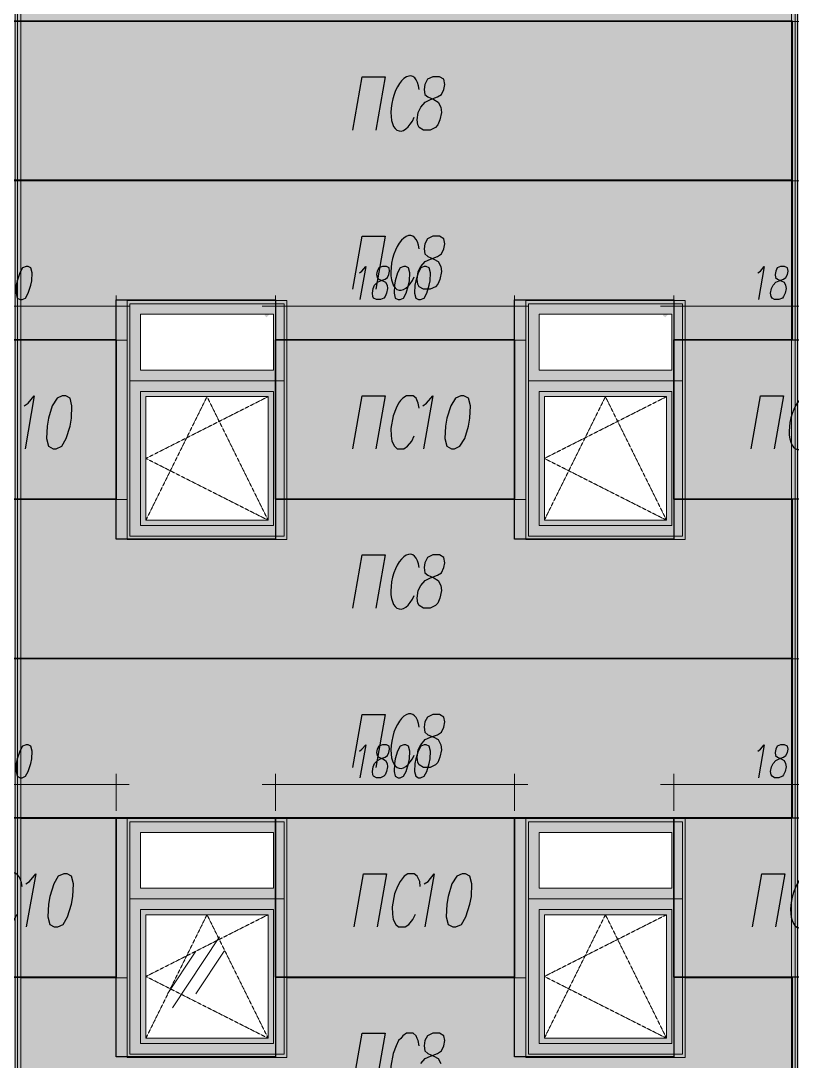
# Model space of a CAD drawing. Header units: millimetres. Extents: x 148937 to 2048786, y 870 to 351006.
# Drawn here: x 543569 to 549377, y 300795 to 308627 of the extents above; entities that cross this region are included whole.
import ezdxf

# ---------------------------------------------------------------- set-up
doc = ezdxf.new("R2010")
doc.units = ezdxf.units.MM
doc.linetypes.add('_ШТР__2__1_', pattern=[3, 2, -1])
doc.layers.add('PDF _Геометрия', color=7, linetype='Continuous')
doc.layers.add('PDF _Сплошная заливка', color=7, linetype='Continuous', true_color=0x007eff)
for name, color, linetype, lineweight, true_color in [('Каркас_Импост', 7, 'Continuous', 9, 0x0080c0), ('Линии', 7, 'Continuous', 9, 0x00a600), ('Монтажный зазор', 7, 'Continuous', 9, 0x808040), ('Окна', 7, 'Continuous', 9, 0x0080c0), ('Открывание', 7, '_ШТР__2__1_', 9, 0x373737)]:
    doc.layers.add(name, color=color, linetype=linetype, lineweight=lineweight, true_color=true_color)
doc.layers.add('Обобщенные модели', color=7, linetype='Continuous', lineweight=18)
doc.layers.add('Стены', color=7, linetype='Continuous', lineweight=18)
pattern_1 = [(236.31, (995.8, 1244.6), (-1777.996, -3556.002), [641.07, -5769.6]), (236.31, (1031.34, 1137.9), (-1777.996, -3556.002), [384.64, -6026.03]), (236.31, (818, 1137.9), (-1777.996, -3556.002), [384.64, -6026.03])]

# ---------------------------------------------------------------- blocks, each defined once
blk = doc.blocks.new('102_Окно_1Створка_Ф_ГОСТ23166-99 - 1160х1750_1170_h-V5-_О__Ф__1-10__Южный')
at = {"layer": 'Каркас_Импост', "true_color": 0xf7fbf5}
h = blk.add_hatch(color=7, dxfattribs=at)
h.paths.add_polyline_path([(34960, 5995), (35080, 5995), (35080, 6575), (33920, 6575), (33920, 5995), (34157.8, 5995)], flags=0)
h.paths.add_polyline_path([(35000, 6075), (34000, 6075), (34000, 6495), (35000, 6495), (35000, 6300)], flags=0)
h = blk.add_hatch(color=7, dxfattribs=at)
h.paths.add_polyline_path([(34000, 4825), (35080, 4825), (35080, 5995), (33920, 5995), (33920, 4825), (33970, 4825)], flags=0)
h.paths.add_polyline_path([(34000, 4905), (34000, 5915), (35000, 5915), (35000, 4905), (34040, 4905)], flags=0)
h = blk.add_hatch(color=7, dxfattribs=at)
h.paths.add_polyline_path([(34000, 4905), (35000, 4905), (35000, 5915), (34000, 5915), (34000, 5100)], flags=0)
h.paths.add_polyline_path([(34040, 4945), (34040, 5875), (34960, 5875), (34960, 4945), (34157.8, 4945)], flags=0)
at = {"layer": 'Монтажный зазор', "true_color": 0x7f7f7f}
h = blk.add_hatch(color=8, dxfattribs=at)
h.paths.add_polyline_path([(33920, 4800), (35100, 4800), (35100, 6600), (33900, 6600), (33900, 4800)], flags=0)
h.paths.add_polyline_path([(34960, 4825), (33920, 4825), (33920, 6575), (35080, 6575), (35080, 4825), (35000, 4825)], flags=0)
at = {"layer": 'Монтажный зазор'}
h = blk.add_hatch(dxfattribs=at)
h.set_pattern_fill('FP_1', style=0, pattern_type=2)
h.set_pattern_definition(pattern_1)
h.paths.add_polyline_path([(34157.8, 6075), (35000, 6075), (35000, 6495), (34000, 6495), (34000, 6075), (34040, 6075)], flags=0)
at = {"layer": 'Каркас_Импост', "color": 7}
for p, q in [((33920, 6575), (33920, 5995)), ((35080, 6575), (33920, 6575)), ((35080, 5995), (35080, 6575)), ((34000, 6495), (35000, 6495)), ((34000, 6075), (34000, 6495)), ((35000, 6495), (35000, 6075)), ((35000, 6075), (34000, 6075)), ((33920, 5995), (35080, 5995)), ((33920, 5995), (33920, 4825)), ((35080, 5995), (33920, 5995)), ((35080, 4825), (35080, 5995)), ((34000, 5915), (35000, 5915)), ((34000, 4905), (34000, 5915)), ((34040, 5875), (34960, 5875)), ((34040, 4945), (34040, 5875)), ((34960, 5875), (34960, 4945)), ((35000, 5915), (35000, 4905)), ((34960, 4945), (34040, 4945)), ((35000, 4905), (34000, 4905)), ((33920, 4825), (35080, 4825))]:
    blk.add_line(p, q, dxfattribs=at)
at = {"layer": 'Открывание', "color": 7}
for p, q in [((34040, 4945), (34500, 5875)), ((34960, 5875), (34040, 5410)), ((34500, 5875), (34960, 4945)), ((34960, 4945), (34040, 5410))]:
    blk.add_line(p, q, dxfattribs=at)
blk = doc.blocks.new('102_Окно_1Створка_Ф_ГОСТ23166-99 - 1160х1750_1170_h-V6-_О__Ф__1-10__Южный')
at = {"layer": 'Каркас_Импост', "true_color": 0xf7fbf5}
h = blk.add_hatch(color=7, dxfattribs=at)
h.paths.add_polyline_path([(37040, 5995), (38080, 5995), (38080, 6575), (36920, 6575), (36920, 5995), (37000, 5995)], flags=0)
h.paths.add_polyline_path([(37000, 6075), (37000, 6495), (38000, 6495), (38000, 6075), (37040, 6075)], flags=0)
h = blk.add_hatch(color=7, dxfattribs=at)
h.paths.add_polyline_path([(38000, 4825), (38080, 4825), (38080, 5995), (36920, 5995), (36920, 4825), (37960, 4825)], flags=0)
h.paths.add_polyline_path([(37000, 4905), (37000, 5915), (38000, 5915), (38000, 4905), (37040, 4905)], flags=0)
h = blk.add_hatch(color=7, dxfattribs=at)
h.paths.add_polyline_path([(37000, 4905), (38000, 4905), (38000, 5915), (37000, 5915), (37000, 5137)], flags=0)
h.paths.add_polyline_path([(37960, 4945), (37040, 4945), (37040, 5875), (37960, 5875), (37960, 5528.4)], flags=0)
at = {"layer": 'Монтажный зазор', "true_color": 0x7f7f7f}
h = blk.add_hatch(color=8, dxfattribs=at)
h.paths.add_polyline_path([(36900, 4800), (38100, 4800), (38100, 6600), (36900, 6600), (36900, 4825)], flags=0)
h.paths.add_polyline_path([(38030, 4825), (36920, 4825), (36920, 6575), (38080, 6575), (38080, 4825), (38033.4, 4825)], flags=0)
at = {"layer": 'Монтажный зазор'}
h = blk.add_hatch(dxfattribs=at)
h.set_pattern_fill('FP_1', style=0, pattern_type=2)
h.set_pattern_definition(pattern_1)
h.paths.add_polyline_path([(37960, 6075), (38000, 6075), (38000, 6495), (37000, 6495), (37000, 6075), (37040, 6075)], flags=0)
at = {"layer": 'Каркас_Импост', "color": 7}
for p, q in [((36920, 6575), (36920, 5995)), ((38080, 6575), (36920, 6575)), ((38080, 5995), (38080, 6575)), ((37000, 6495), (38000, 6495)), ((37000, 6075), (37000, 6495)), ((38000, 6495), (38000, 6075)), ((38000, 6075), (37000, 6075)), ((36920, 5995), (38080, 5995)), ((36920, 5995), (36920, 4825)), ((38080, 5995), (36920, 5995)), ((38080, 4825), (38080, 5995)), ((37000, 5915), (38000, 5915)), ((37000, 4905), (37000, 5915)), ((37040, 5875), (37960, 5875)), ((37040, 4945), (37040, 5875)), ((37960, 5875), (37960, 4945)), ((38000, 5915), (38000, 4905)), ((37960, 4945), (37040, 4945)), ((38000, 4905), (37000, 4905)), ((36920, 4825), (38080, 4825))]:
    blk.add_line(p, q, dxfattribs=at)
at = {"layer": 'Открывание', "color": 7}
for p, q in [((37040, 4945), (37500, 5875)), ((37960, 5875), (37040, 5410)), ((37500, 5875), (37960, 4945)), ((37960, 4945), (37040, 5410))]:
    blk.add_line(p, q, dxfattribs=at)
blk = doc.blocks.new('102_Окно_1Створка_Ф_ГОСТ23166-99 - 1160х1750_1170_h-V11-_О__Ф__1-10__Южный')
at = {"layer": 'Каркас_Импост', "true_color": 0xf7fbf5}
h = blk.add_hatch(color=7, dxfattribs=at)
h.paths.add_polyline_path([(34040, 2095), (35080, 2095), (35080, 2675), (33920, 2675), (33920, 2095), (34000, 2095)], flags=0)
h.paths.add_polyline_path([(35000, 2175), (34000, 2175), (34000, 2595), (35000, 2595), (35000, 2396.7)], flags=0)
h = blk.add_hatch(color=7, dxfattribs=at)
h.paths.add_polyline_path([(34157.8, 925), (35080, 925), (35080, 2095), (33920, 2095), (33920, 925), (34040, 925)], flags=0)
h.paths.add_polyline_path([(34000, 1005), (34000, 2015), (35000, 2015), (35000, 1005), (34040, 1005)], flags=0)
h = blk.add_hatch(color=7, dxfattribs=at)
h.paths.add_polyline_path([(34157.8, 1005), (35000, 1005), (35000, 2015), (34000, 2015), (34000, 1005), (34043.2, 1005)], flags=0)
h.paths.add_polyline_path([(34040, 1045), (34040, 1975), (34960, 1975), (34960, 1045), (34157.8, 1045)], flags=0)
at = {"layer": 'Монтажный зазор', "true_color": 0x7f7f7f}
h = blk.add_hatch(color=8, dxfattribs=at)
h.paths.add_polyline_path([(35100, 900), (35100, 2700), (33900, 2700), (33900, 900), (35080, 900)], flags=0)
h.paths.add_polyline_path([(34157.8, 925), (33920, 925), (33920, 2675), (35080, 2675), (35080, 925), (34237.5, 925)], flags=0)
at = {"layer": 'Монтажный зазор'}
h = blk.add_hatch(dxfattribs=at)
h.set_pattern_fill('FP_1', style=0, pattern_type=2)
h.set_pattern_definition(pattern_1)
h.paths.add_polyline_path([(34040, 2175), (35000, 2175), (35000, 2595), (34000, 2595), (34000, 2175)], flags=0)
at = {"layer": 'Открывание', "linetype": 'Continuous'}
h = blk.add_hatch(dxfattribs=at)
h.set_pattern_fill('FP_1', style=0, pattern_type=2)
h.set_pattern_definition(pattern_1)
h.paths.add_polyline_path([(34202, 1045), (34960, 1045), (34960, 1975), (34040, 1975), (34040, 1045), (34157.8, 1045)], flags=0)
at = {"layer": 'Каркас_Импост', "color": 7}
for p, q in [((33920, 2675), (33920, 2095)), ((35080, 2675), (33920, 2675)), ((35080, 2095), (35080, 2675)), ((34000, 2595), (35000, 2595)), ((34000, 2175), (34000, 2595)), ((35000, 2595), (35000, 2175)), ((35000, 2175), (34000, 2175)), ((33920, 2095), (35080, 2095)), ((33920, 2095), (33920, 925)), ((35080, 2095), (33920, 2095)), ((35080, 925), (35080, 2095)), ((34000, 2015), (35000, 2015)), ((34000, 1005), (34000, 2015)), ((34040, 1975), (34960, 1975)), ((34040, 1045), (34040, 1975)), ((34960, 1975), (34960, 1045)), ((35000, 2015), (35000, 1005)), ((34960, 1045), (34040, 1045)), ((35000, 1005), (34000, 1005)), ((33920, 925), (35080, 925))]:
    blk.add_line(p, q, dxfattribs=at)
at = {"layer": 'Открывание', "color": 7}
for p, q in [((34040, 1045), (34500, 1975)), ((34960, 1975), (34040, 1510)), ((34500, 1975), (34960, 1045)), ((34960, 1045), (34040, 1510))]:
    blk.add_line(p, q, dxfattribs=at)
blk = doc.blocks.new('102_Окно_1Створка_Ф_ГОСТ23166-99 - 1160х1750_1170_h-V12-_О__Ф__1-10__Южный')
at = {"layer": 'Каркас_Импост', "true_color": 0xf7fbf5}
h = blk.add_hatch(color=7, dxfattribs=at)
h.paths.add_polyline_path([(38000, 2095), (38080, 2095), (38080, 2675), (36920, 2675), (36920, 2095), (37960, 2095)], flags=0)
h.paths.add_polyline_path([(37000, 2175), (37000, 2595), (38000, 2595), (38000, 2175), (37040, 2175)], flags=0)
h = blk.add_hatch(color=7, dxfattribs=at)
h.paths.add_polyline_path([(36920, 925), (38080, 925), (38080, 2095), (36920, 2095), (36920, 1222.3)], flags=0)
h.paths.add_polyline_path([(38000, 1005), (37000, 1005), (37000, 2015), (38000, 2015), (38000, 1613.8)], flags=0)
h = blk.add_hatch(color=7, dxfattribs=at)
h.paths.add_polyline_path([(37000, 1005), (38000, 1005), (38000, 2015), (37000, 2015), (37000, 1222.3)], flags=0)
h.paths.add_polyline_path([(37960, 1045), (37040, 1045), (37040, 1975), (37960, 1975), (37960, 1613.8)], flags=0)
at = {"layer": 'Монтажный зазор', "true_color": 0x7f7f7f}
h = blk.add_hatch(color=8, dxfattribs=at)
h.paths.add_polyline_path([(36900, 900), (38100, 900), (38100, 2700), (36900, 2700), (36900, 925)], flags=0)
h.paths.add_polyline_path([(37960, 925), (36920, 925), (36920, 2675), (38080, 2675), (38080, 925), (38000, 925)], flags=0)
at = {"layer": 'Монтажный зазор'}
h = blk.add_hatch(dxfattribs=at)
h.set_pattern_fill('FP_1', style=0, pattern_type=2)
h.set_pattern_definition(pattern_1)
h.paths.add_polyline_path([(38000, 2175), (38000, 2595), (37000, 2595), (37000, 2175), (37960, 2175)], flags=0)
at = {"layer": 'Каркас_Импост', "color": 7}
for p, q in [((36920, 2675), (36920, 2095)), ((38080, 2675), (36920, 2675)), ((38080, 2095), (38080, 2675)), ((37000, 2595), (38000, 2595)), ((37000, 2175), (37000, 2595)), ((38000, 2595), (38000, 2175)), ((38000, 2175), (37000, 2175)), ((36920, 2095), (38080, 2095)), ((36920, 2095), (36920, 925)), ((38080, 2095), (36920, 2095)), ((38080, 925), (38080, 2095)), ((37000, 2015), (38000, 2015)), ((37000, 1005), (37000, 2015)), ((37040, 1975), (37960, 1975)), ((37040, 1045), (37040, 1975)), ((37960, 1975), (37960, 1045)), ((38000, 2015), (38000, 1005)), ((37960, 1045), (37040, 1045)), ((38000, 1005), (37000, 1005)), ((36920, 925), (38080, 925))]:
    blk.add_line(p, q, dxfattribs=at)
at = {"layer": 'Открывание', "color": 7}
for p, q in [((37040, 1045), (37500, 1975)), ((37960, 1975), (37040, 1510)), ((37500, 1975), (37960, 1045)), ((37960, 1045), (37040, 1510))]:
    blk.add_line(p, q, dxfattribs=at)
blk = doc.blocks.new('190_ФЭ_Стена_Стык вертикальный - ФЭ-C1_110-1292203-_О__Ф__1-10__Южный')
at = {"layer": 'Обобщенные модели', "true_color": 0xcfd0cf}
for points in [[(20928, 492.1), (20928, 3900), (20902, 3900), (20902, 492.1)], [(20945, 435), (20945, 3900), (20928, 3900), (20928, 492.1), (20930.6, 491.4), (20928, 481.8), (20928.2, 451.8), (20940.6, 439.4)], [(20990, 435), (21055, 435), (21055, 3900), (20945, 3900), (20945, 435)], [(21055, 435), (21072, 452), (21072, 481.9), (21069.4, 491.4), (21072, 492.1), (21072, 3900), (21055, 3900), (21055, 439.4)], [(21098, 492.1), (21098, 3900), (21072, 3900), (21072, 492.1)]]:
    blk.add_hatch(color=254, dxfattribs=at).paths.add_polyline_path(points, flags=0)
at = {"layer": 'Линии', "color": 7, "lineweight": 18}
for p, q in [((20928, 3900), (20902, 3900)), ((20902, 3900), (20902, 491.4)), ((20945, 3900), (20928, 3900)), ((21055, 3900), (20945, 3900)), ((21072, 3900), (21055, 3900)), ((21098, 3900), (21072, 3900)), ((21098, 3900), (21098, 491.4)), ((20902, 481.9), (20902, 452)), ((21098, 481.9), (21098, 452)), ((20902, 452), (20928, 452)), ((20928, 452), (20945, 435)), ((20945, 435), (21055, 435)), ((21055, 435), (21072, 452)), ((21072, 452), (21098, 452))]:
    blk.add_line(p, q, dxfattribs=at)
at = {"layer": 'Обобщенные модели'}
for p, q in [((20928, 3900), (20928, 491.4)), ((20945, 3900), (20945, 435)), ((21055, 3900), (21055, 435)), ((21072, 3900), (21072, 491.4)), ((20928, 481.9), (20928, 452)), ((21072, 481.9), (21072, 452))]:
    blk.add_line(p, q, dxfattribs=at)
blk = doc.blocks.new('190_ФЭ_Стена_Стык вертикальный - ФЭ-C1_110-1291943-_О__Ф__1-10__Южный')
at = {"layer": 'Обобщенные модели', "true_color": 0xcfd0cf}
for points in [[(20928, 7500), (20928, 8700), (20902, 8700), (20903, 7500), (20912, 7500)], [(20945, 7500), (20945, 8700), (20928, 8700), (20928, 7500)], [(21055, 7500), (21055, 8700), (20945, 8700), (20945, 7500), (21010, 7500)], [(21055, 7500), (21072, 7500), (21072, 8700), (21055, 8700), (21055, 7877.2)], [(21098, 7500), (21098, 8700), (21072, 8700), (21072, 7500), (21097, 7500)]]:
    blk.add_hatch(color=254, dxfattribs=at).paths.add_polyline_path(points, flags=0)
at = {"layer": 'Линии', "color": 7, "lineweight": 18}
for p, q in [((20928, 8700), (20902, 8700)), ((20902, 8700), (20902, 7500)), ((20945, 8700), (20928, 8700)), ((21055, 8700), (20945, 8700)), ((21072, 8700), (21055, 8700)), ((21098, 8700), (21072, 8700)), ((21098, 8700), (21098, 7500)), ((20902, 7500), (20928, 7500)), ((20928, 7500), (20945, 7500)), ((20945, 7500), (21055, 7500)), ((21055, 7500), (21072, 7500)), ((21072, 7500), (21098, 7500))]:
    blk.add_line(p, q, dxfattribs=at)
at = {"layer": 'Обобщенные модели'}
for p, q in [((20928, 8700), (20928, 7500)), ((20945, 8700), (20945, 7500)), ((21055, 8700), (21055, 7500)), ((21072, 8700), (21072, 7500))]:
    blk.add_line(p, q, dxfattribs=at)
blk = doc.blocks.new('190_ФЭ_Стена_Стык вертикальный - ФЭ-C1_110-1292370-_О__Ф__1-10__Южный')
at = {"layer": 'Обобщенные модели', "true_color": 0xcfd0cf}
for points in [[(20915.9, 3900), (20928, 3900), (20928, 7500), (20902, 7500), (20902, 3900)], [(20928, 3900), (20945, 3900), (20945, 7500), (20928, 7500), (20928, 3925.7)], [(21055, 3900), (21055, 7500), (20945, 7500), (20945, 3900), (21010, 3900)], [(21055, 3900), (21072, 3900), (21072, 7500), (21055, 7500), (21055, 3919.4)], [(21077.4, 3900), (21098, 3900), (21098, 7500), (21072, 7500), (21072, 3900)]]:
    blk.add_hatch(color=254, dxfattribs=at).paths.add_polyline_path(points, flags=0)
at = {"layer": 'Линии', "color": 7, "lineweight": 18}
for p, q in [((20928, 7500), (20902, 7500)), ((20902, 7500), (20902, 3900)), ((20945, 7500), (20928, 7500)), ((21055, 7500), (20945, 7500)), ((21072, 7500), (21055, 7500)), ((21098, 7500), (21072, 7500)), ((21098, 7500), (21098, 3900)), ((20902, 3900), (20928, 3900)), ((20928, 3900), (20945, 3900)), ((20945, 3900), (21055, 3900)), ((21055, 3900), (21072, 3900)), ((21072, 3900), (21098, 3900))]:
    blk.add_line(p, q, dxfattribs=at)
at = {"layer": 'Обобщенные модели'}
for p, q in [((20928, 7500), (20928, 3900)), ((20945, 7500), (20945, 3900)), ((21055, 7500), (21055, 3900)), ((21072, 7500), (21072, 3900))]:
    blk.add_line(p, q, dxfattribs=at)
blk = doc.blocks.new('190_ФЭ_Стена_Стык вертикальный - ФЭ-C1_110-1306445-_О__Ф__1-10__Южный')
at = {"layer": 'Обобщенные модели', "true_color": 0xcfd0cf}
for points in [[(20945, 8700), (20945, 9340), (20928, 9340), (20928, 8700)], [(20990, 8700), (21055, 8700), (21055, 9340), (20945, 9340), (20945, 8700)], [(21055, 8700), (21072, 8700), (21072, 9340), (21055, 9340), (21055, 8759.9)], [(20928, 8700), (20928, 9307.1), (20902, 9307.1), (20902, 8700)], [(21098, 8700), (21098, 9307.1), (21072, 9307.1), (21072, 8700)]]:
    blk.add_hatch(color=254, dxfattribs=at).paths.add_polyline_path(points, flags=0)
at = {"layer": 'Линии', "color": 7, "lineweight": 18}
for p, q in [((20928, 9340), (20902, 9340)), ((20902, 9340), (20902, 8700)), ((20945, 9340), (20928, 9340)), ((21055, 9340), (20945, 9340)), ((21072, 9340), (21055, 9340)), ((21098, 9340), (21072, 9340)), ((21098, 9340), (21098, 8700)), ((20902, 8700), (20928, 8700)), ((20928, 8700), (20945, 8700)), ((20945, 8700), (21055, 8700)), ((21055, 8700), (21072, 8700)), ((21072, 8700), (21098, 8700))]:
    blk.add_line(p, q, dxfattribs=at)
at = {"layer": 'Обобщенные модели'}
for p, q in [((20928, 9340), (20928, 8700)), ((20945, 9340), (20945, 8700)), ((21055, 9340), (21055, 8700)), ((21072, 9340), (21072, 8700))]:
    blk.add_line(p, q, dxfattribs=at)

msp = doc.modelspace()

# ---------------------------------------------------------------- hatches: boundary and pattern name
at = {"layer": 'Стены', "lineweight": 9, "true_color": 0xcfd0cf}
for points in [[(549373.14665, 308622.64499), (549373.14665, 309229.78053), (543569.14665, 309229.78053), (543569.14665, 308622.64499), (548504.56931, 308622.64499)], [(545920.79437, 307422.64499), (549373.14665, 307422.64499), (549373.14665, 308622.64499), (543569.14665, 308622.64499), (543569.14665, 307422.64499), (544628.9069, 307422.64499)], [(543569.14665, 306222.64499), (544371.14665, 306222.64499), (544371.14665, 306522.64499), (545571.14665, 306522.64499), (545571.14665, 306222.64499), (547371.14665, 306222.64499), (547371.14665, 306522.64499), (548571.14665, 306522.64499), (548571.14665, 306222.64499), (549373.14665, 306222.64499), (549373.14665, 307422.64499), (543569.14665, 307422.64499), (543569.14665, 306234.00887)], [(548504.56931, 303822.64499), (549373.14665, 303822.64499), (549373.14665, 305022.64499), (548571.14665, 305022.64499), (548571.14665, 304722.64499), (547371.14665, 304722.64499), (547371.14665, 305022.64499), (545571.14665, 305022.64499), (545571.14665, 304722.64499), (544371.14665, 304722.64499), (544371.14665, 305022.64499), (543569.14665, 305022.64499), (543569.14665, 303822.64499), (545920.79437, 303822.64499)], [(543569.14665, 302622.64499), (549373.14665, 302622.64499), (549373.14665, 303822.64499), (543569.14665, 303822.64499), (543569.14665, 303102.27513)], [(543766.23961, 300414.8425), (549373.14665, 300414.8425), (549373.14665, 301422.64499), (548571.14665, 301422.64499), (548571.14665, 300822.64499), (547371.14665, 300822.64499), (547371.14665, 301422.64499), (545571.14665, 301422.64499), (545571.14665, 300822.64499), (544371.14665, 300822.64499), (544371.14665, 301422.64499), (543569.14665, 301422.64499), (543569.14665, 300414.8425), (543595.64665, 300414.8425)]]:
    msp.add_hatch(color=254, dxfattribs=at).paths.add_polyline_path(points, flags=0)
h = msp.add_hatch(color=254, dxfattribs=at)
h.paths.add_polyline_path([(547212.68184, 305022.64499), (547371.14665, 305022.64499), (547371.14665, 306222.64499), (545571.14665, 306222.64499), (545571.14665, 305022.64499), (545920.79437, 305022.64499)], flags=0)
h.paths.add_polyline_path([(543595.64665, 305022.64499), (544371.14665, 305022.64499), (544371.14665, 306222.64499), (543569.14665, 306222.64499), (543569.14665, 305022.64499)], flags=0)
h.paths.add_polyline_path([(548571.14665, 305022.64499), (549373.14665, 305022.64499), (549373.14665, 306222.64499), (548571.14665, 306222.64499), (548571.14665, 305451.07544)], flags=0)
h = msp.add_hatch(color=254, dxfattribs=at)
h.paths.add_polyline_path([(547212.68184, 301422.64499), (547371.14665, 301422.64499), (547371.14665, 302622.64499), (545571.14665, 302622.64499), (545571.14665, 301422.64499), (545920.79437, 301422.64499)], flags=0)
h.paths.add_polyline_path([(543595.64665, 301422.64499), (544371.14665, 301422.64499), (544371.14665, 302622.64499), (543569.14665, 302622.64499), (543569.14665, 301422.64499)], flags=0)
h.paths.add_polyline_path([(549373.14665, 301422.64499), (549373.14665, 302622.64499), (548571.14665, 302622.64499), (548571.14665, 301422.64499), (549346.64665, 301422.64499)], flags=0)

# ---------------------------------------------------------------- linework, layer by layer
at = {"layer": 'PDF _Геометрия', "color": 152, "lineweight": 30, "true_color": 0x2776bb}
for points in [[(549376.35112, 308627.21311), (549376.35112, 307426.35379), (543395.68542, 307426.35379), (543395.68542, 308627.21311)], [(544287.19914, 304726.03325), (544287.19914, 306526.24804), (545485.91021, 306526.24804), (545485.91021, 304726.03325)], [(547286.12538, 304726.03325), (547286.12538, 306526.24804), (548486.98471, 306526.24804), (548486.98471, 304726.03325)], [(544287.19914, 306225.49598), (544287.19914, 305026.78492), (542486.98436, 305026.78492), (542486.98436, 306225.49598)], [(547286.12538, 306225.49598), (547286.12538, 305026.78492), (545485.91059, 305026.78492), (545485.91059, 306225.49598)], [(550287.19975, 306225.49598), (550287.19975, 305026.78492), (548486.98497, 305026.78492), (548486.98497, 306225.49598)], [(549376.35112, 303825.92493), (549376.35112, 302627.21386), (543395.68542, 302627.21386), (543395.68542, 303825.92493)], [(544287.19914, 302627.21469), (544287.19914, 301426.35536), (542486.98436, 301426.35536), (542486.98436, 302627.21469)], [(544287.19914, 300826.99908), (544287.19914, 302627.21386), (545485.91021, 302627.21386), (545485.91021, 300826.99908)], [(547286.12538, 302627.21469), (547286.12538, 301426.35536), (545485.91059, 301426.35536), (545485.91059, 302627.21469)], [(547286.12538, 300826.99908), (547286.12538, 302627.21386), (548486.98471, 302627.21386), (548486.98471, 300826.99908)], [(550287.19975, 302627.21469), (550287.19975, 301426.35536), (548486.98497, 301426.35536), (548486.98497, 302627.21469)]]:
    msp.add_lwpolyline(points, close=True, dxfattribs=at)
at = {"layer": 'PDF _Геометрия', "lineweight": 25}
for points in [[(546070.22989, 307804.44396), (546138.97318, 308206.16254), (546312.97962, 308206.16254), (546242.08811, 307804.44396)], [(546070.22989, 306605.73141), (546138.97318, 307005.30177), (546312.97962, 307005.30177), (546242.08811, 306605.73141)], [(546119.63821, 306730.3301), (546136.82403, 306743.21947), (546166.89922, 306777.59111), (546121.78644, 306528.3967)], [(549118.56445, 306730.3301), (549137.8985, 306743.21947), (549165.82546, 306777.59111), (549122.8609, 306528.3967)], [(543595.47174, 305729.2552), (543623.3987, 305748.58925), (543670.65971, 305804.44317), (543601.91643, 305404.87282)], [(546068.08175, 305404.87291), (546138.97327, 305804.44326), (546312.97971, 305804.44326), (546242.0882, 305404.87291)], [(546568.61811, 305709.92194), (546562.17343, 305748.59004), (546544.9876, 305787.25814), (546523.50533, 305804.44396), (546474.09609, 305804.44396), (546446.16913, 305787.25814), (546428.98331, 305767.92409), (546413.94571, 305748.59004), (546394.61166, 305709.92194), (546373.12939, 305654.06802), (546355.94357, 305557.39777), (546358.09179, 305501.54385), (546362.38825, 305462.87575), (546381.7223, 305424.20766), (546403.20458, 305404.87361), (546452.61381, 305404.87361), (546480.54077, 305424.20766), (546512.76419, 305462.87575), (546529.95001, 305501.54385)], [(546596.54503, 305729.2552), (546624.47199, 305748.58925), (546671.733, 305804.44317), (546600.84148, 305404.87282)], [(549069.15504, 305404.87291), (549137.89832, 305804.44326), (549311.90477, 305804.44326), (549241.01325, 305404.87291)], [(546070.22989, 304206.16254), (546138.97318, 304605.7329), (546312.97962, 304605.7329), (546242.08811, 304206.16254)], [(546070.22989, 303005.30185), (546138.97318, 303404.87221), (546312.97962, 303404.87221), (546242.08811, 303005.30185)], [(546119.63821, 303129.89836), (546136.82403, 303142.78773), (546166.89922, 303177.15937), (546121.78644, 302927.96496)], [(549118.56445, 303129.89836), (549137.8985, 303142.78773), (549165.82546, 303177.15937), (549122.8609, 302927.96496)], [(543606.21244, 302128.82565), (543634.1394, 302148.1597), (543681.40041, 302206.16184), (543610.5089, 301806.59149)], [(546078.82245, 301806.59149), (546149.71397, 302206.16184), (546321.57218, 302206.16184), (546252.8289, 301806.59149)], [(546577.21067, 302109.4902), (546572.91422, 302148.1583), (546564.3213, 302167.49235), (546553.58017, 302186.8264), (546532.09789, 302206.16045), (546482.68865, 302206.16045), (546454.76169, 302186.8264), (546424.6865, 302148.1583), (546405.35245, 302109.4902), (546381.72195, 302053.63628), (546364.53613, 301956.96603), (546368.83258, 301901.11211), (546373.12904, 301862.44401), (546392.46309, 301823.77591), (546413.94536, 301806.59009), (546463.3546, 301806.59009), (546491.28156, 301823.77591), (546521.35675, 301862.44401), (546540.6908, 301901.11211)], [(546605.13868, 302128.82565), (546635.21387, 302148.1597), (546682.47488, 302206.16184), (546611.58336, 301806.59149)], [(549077.74869, 301806.59149), (549148.6402, 302206.16184), (549322.64665, 302206.16184), (549251.75513, 301806.59149)], [(546070.22989, 300605.7308), (546138.97318, 301005.30115), (546312.97962, 301005.30115), (546242.08811, 300605.7308)], [(546568.61811, 300910.77983), (546562.17343, 300949.44793), (546553.58052, 300966.63375), (546544.9876, 300985.9678), (546523.50533, 301005.30185), (546474.09609, 301005.30185), (546446.16913, 300985.9678), (546431.13154, 300966.63375), (546413.94571, 300949.44793), (546394.61166, 300910.77983), (546373.12939, 300852.77769), (546355.94357, 300758.25567), (546358.09179, 300700.25352), (546364.53648, 300663.73365), (546381.7223, 300625.06555), (546403.20458, 300605.7315), (546452.61381, 300605.7315), (546480.54077, 300625.06555), (546512.76419, 300663.73365), (546532.09824, 300700.25352)], [(546581.50765, 300777.59024), (546613.73107, 300816.25834), (546654.54739, 300833.44416), (546706.10486, 300852.77821), (546736.18005, 300872.11226), (546753.36587, 300910.78036), (546761.95878, 300949.44846), (546755.5141, 300985.96833), (546721.14245, 301005.30238), (546671.73321, 301005.30238), (546630.91689, 300985.96833), (546611.58284, 300949.44846), (546605.13816, 300910.78036), (546611.58284, 300872.11226), (546633.06512, 300852.77821), (546678.1779, 300833.44416), (546712.54954, 300816.25834), (546731.88359, 300777.59024)]]:
    msp.add_lwpolyline(points, dxfattribs=at)
for points in [[(546671.73321, 308206.16149), (546630.91689, 308186.82744), (546611.58284, 308148.15935), (546605.13816, 308109.49125), (546611.58284, 308072.97138), (546633.06512, 308053.63733), (546678.1779, 308034.30328), (546712.54954, 308014.96923), (546731.88359, 307976.30113), (546736.18005, 307937.63303), (546725.43891, 307881.77911), (546708.25309, 307843.11101), (546691.06726, 307823.77696), (546650.25094, 307804.44291), (546600.8417, 307804.44291), (546568.61828, 307823.77696), (546557.87715, 307843.11101), (546553.58069, 307881.77911), (546562.1736, 307937.63303), (546581.50765, 307976.30113), (546613.73107, 308014.96923), (546654.54739, 308034.30328), (546706.10486, 308053.63733), (546736.18005, 308072.97138), (546753.36587, 308109.49125), (546761.95878, 308148.15935), (546755.5141, 308186.82744), (546721.14245, 308206.16149)], [(546671.73321, 307005.30299), (546630.91689, 306985.96894), (546611.58284, 306947.30084), (546605.13816, 306910.78097), (546611.58284, 306872.11287), (546633.06512, 306852.77882), (546678.1779, 306833.44477), (546712.54954, 306814.11072), (546731.88359, 306777.59085), (546736.18005, 306738.92275), (546725.43891, 306680.92061), (546708.25309, 306644.40073), (546691.06726, 306625.06668), (546650.25094, 306605.73264), (546600.8417, 306605.73264), (546568.61828, 306625.06668), (546557.87715, 306644.40073), (546553.58069, 306680.92061), (546562.1736, 306738.92275), (546581.50765, 306777.59085), (546613.73107, 306814.11072), (546654.54739, 306833.44477), (546706.10486, 306852.77882), (546736.18005, 306872.11287), (546753.36587, 306910.78097), (546761.95878, 306947.30084), (546755.5141, 306985.96894), (546721.14245, 307005.30299)], [(543608.36058, 306777.58919), (543582.58185, 306766.84805), (543561.09957, 306730.32818), (543541.76553, 306670.17781), (543535.32084, 306635.80616), (543533.17261, 306575.65579), (543541.76553, 306539.13592), (543563.2478, 306528.39478), (543578.2854, 306528.39478), (543604.06413, 306539.13592), (543625.54641, 306575.65579), (543644.88046, 306635.80616), (543651.32514, 306670.17781), (543653.47337, 306730.32818), (543644.88046, 306766.84805), (543623.39818, 306777.58919)], [(546291.49708, 306777.58919), (546265.71835, 306766.84805), (546252.82899, 306743.21755), (546248.53253, 306717.43882), (546252.82899, 306693.80831), (546265.71835, 306683.06717), (546295.79354, 306670.17781), (546315.12759, 306659.43667), (546328.01696, 306635.80616), (546330.16518, 306612.17566), (546323.7205, 306575.65579), (546312.97936, 306552.02528), (546302.23822, 306539.13592), (546276.45949, 306528.39478), (546246.3843, 306528.39478), (546224.90203, 306539.13592), (546220.60557, 306552.02528), (546216.30911, 306575.65579), (546222.7538, 306612.17566), (546233.49494, 306635.80616), (546254.97721, 306659.43667), (546278.60772, 306670.17781), (546312.97936, 306683.06717), (546330.16518, 306693.80831), (546340.90632, 306717.43882), (546345.20278, 306743.21755), (546343.05455, 306766.84805), (546321.57227, 306777.58919)], [(546452.61416, 306777.58919), (546426.83543, 306766.84805), (546405.35315, 306730.32818), (546388.16733, 306670.17781), (546381.72265, 306635.80616), (546379.57442, 306575.65579), (546388.16733, 306539.13592), (546409.64961, 306528.39478), (546424.6872, 306528.39478), (546450.46594, 306539.13592), (546471.94821, 306575.65579), (546489.13403, 306635.80616), (546495.57872, 306670.17781), (546497.72694, 306730.32818), (546489.13403, 306766.84805), (546467.65176, 306777.58919)], [(546607.28682, 306777.58919), (546581.50809, 306766.84805), (546560.02581, 306730.32818), (546542.83999, 306670.17781), (546536.39531, 306635.80616), (546534.24708, 306575.65579), (546542.83999, 306539.13592), (546564.32227, 306528.39478), (546579.35986, 306528.39478), (546605.13859, 306539.13592), (546626.62087, 306575.65579), (546643.80669, 306635.80616), (546650.25137, 306670.17781), (546654.54783, 306730.32818), (546643.80669, 306766.84805), (546622.32441, 306777.58919)], [(549290.42332, 306777.58919), (549264.64459, 306766.84805), (549253.90345, 306743.21755), (549249.60699, 306717.43882), (549251.75522, 306693.80831), (549266.79282, 306683.06717), (549294.71978, 306670.17781), (549316.20205, 306659.43667), (549326.94319, 306635.80616), (549331.23965, 306612.17566), (549324.79496, 306575.65579), (549311.9056, 306552.02528), (549303.31269, 306539.13592), (549277.53395, 306528.39478), (549245.31054, 306528.39478), (549225.97649, 306539.13592), (549219.53181, 306552.02528), (549215.23535, 306575.65579), (549221.68003, 306612.17566), (549234.5694, 306635.80616), (549253.90345, 306659.43667), (549279.68218, 306670.17781), (549311.9056, 306683.06717), (549329.09142, 306693.80831), (549341.98079, 306717.43882), (549346.27724, 306743.21755), (549341.98079, 306766.84805), (549320.49851, 306777.58919)], [(543881.18533, 305804.4423), (543842.51723, 305787.25648), (543805.99736, 305729.25433), (543778.0704, 305634.73231), (543767.32926, 305576.73016), (543763.0328, 305482.20814), (543778.0704, 305424.20599), (543812.44204, 305404.87195), (543836.07255, 305404.87195), (543876.88887, 305424.20599), (543911.26052, 305482.20814), (543941.33571, 305576.73016), (543949.92862, 305634.73231), (543954.22507, 305729.25433), (543941.33571, 305787.25648), (543906.96406, 305804.4423)], [(546882.25971, 305804.4423), (546841.44338, 305787.25648), (546807.07174, 305729.25433), (546776.99655, 305634.73231), (546766.25541, 305576.73016), (546761.95895, 305482.20814), (546776.99655, 305424.20599), (546811.36819, 305404.87195), (546834.9987, 305404.87195), (546875.81502, 305424.20599), (546912.33489, 305482.20814), (546940.26185, 305576.73016), (546951.00299, 305634.73231), (546955.29945, 305729.25433), (546940.26185, 305787.25648), (546905.89021, 305804.4423)], [(546671.73321, 304605.73194), (546630.91689, 304586.39789), (546611.58284, 304547.72979), (546605.13816, 304511.20992), (546611.58284, 304472.54182), (546633.06512, 304453.20777), (546678.1779, 304433.87372), (546712.54954, 304414.53967), (546731.88359, 304375.87157), (546736.18005, 304339.3517), (546725.43891, 304281.34955), (546708.25309, 304242.68145), (546691.06726, 304225.49563), (546650.25094, 304206.16158), (546600.8417, 304206.16158), (546568.61828, 304225.49563), (546557.87715, 304242.68145), (546553.58069, 304281.34955), (546562.1736, 304339.3517), (546581.50765, 304375.87157), (546613.73107, 304414.53967), (546654.54739, 304433.87372), (546706.10486, 304453.20777), (546736.18005, 304472.54182), (546753.36587, 304511.20992), (546761.95878, 304547.72979), (546755.5141, 304586.39789), (546721.14245, 304605.73194)], [(546671.73321, 303404.87343), (546630.91689, 303385.53938), (546611.58284, 303349.01951), (546605.13816, 303310.35141), (546611.58284, 303271.68331), (546633.06512, 303252.34926), (546678.1779, 303235.16344), (546712.54954, 303215.82939), (546731.88359, 303177.16129), (546736.18005, 303138.4932), (546725.43891, 303082.63927), (546708.25309, 303043.97118), (546691.06726, 303024.63713), (546650.25094, 303005.30308), (546600.8417, 303005.30308), (546568.61828, 303024.63713), (546557.87715, 303043.97118), (546553.58069, 303082.63927), (546562.1736, 303138.4932), (546581.50765, 303177.16129), (546613.73107, 303215.82939), (546654.54739, 303235.16344), (546706.10486, 303252.34926), (546736.18005, 303271.68331), (546753.36587, 303310.35141), (546761.95878, 303349.01951), (546755.5141, 303385.53938), (546721.14245, 303404.87343)], [(543608.36058, 303177.16182), (543582.58185, 303166.42068), (543561.09957, 303129.90081), (543541.76553, 303071.89866), (543535.32084, 303035.37879), (543533.17261, 302975.22841), (543541.76553, 302940.85677), (543563.2478, 302927.9674), (543578.2854, 302927.9674), (543604.06413, 302940.85677), (543625.54641, 302975.22841), (543644.88046, 303035.37879), (543651.32514, 303071.89866), (543653.47337, 303129.90081), (543644.88046, 303166.42068), (543623.39818, 303177.16182)], [(546291.49708, 303177.16182), (546265.71835, 303166.42068), (546252.82899, 303142.79018), (546248.53253, 303119.15967), (546252.82899, 303095.52917), (546265.71835, 303082.6398), (546295.79354, 303071.89866), (546315.12759, 303059.00929), (546328.01696, 303035.37879), (546330.16518, 303011.74828), (546323.7205, 302975.22841), (546312.97936, 302951.59791), (546302.23822, 302940.85677), (546276.45949, 302927.9674), (546246.3843, 302927.9674), (546224.90203, 302940.85677), (546220.60557, 302951.59791), (546216.30911, 302975.22841), (546222.7538, 303011.74828), (546233.49494, 303035.37879), (546254.97721, 303059.00929), (546278.60772, 303071.89866), (546312.97936, 303082.6398), (546330.16518, 303095.52917), (546340.90632, 303119.15967), (546345.20278, 303142.79018), (546343.05455, 303166.42068), (546321.57227, 303177.16182)], [(546452.61416, 303177.16182), (546426.83543, 303166.42068), (546405.35315, 303129.90081), (546388.16733, 303071.89866), (546381.72265, 303035.37879), (546379.57442, 302975.22841), (546388.16733, 302940.85677), (546409.64961, 302927.9674), (546424.6872, 302927.9674), (546450.46594, 302940.85677), (546471.94821, 302975.22841), (546489.13403, 303035.37879), (546495.57872, 303071.89866), (546497.72694, 303129.90081), (546489.13403, 303166.42068), (546467.65176, 303177.16182)], [(546607.28682, 303177.16182), (546581.50809, 303166.42068), (546560.02581, 303129.90081), (546542.83999, 303071.89866), (546536.39531, 303035.37879), (546534.24708, 302975.22841), (546542.83999, 302940.85677), (546564.32227, 302927.9674), (546579.35986, 302927.9674), (546605.13859, 302940.85677), (546626.62087, 302975.22841), (546643.80669, 303035.37879), (546650.25137, 303071.89866), (546654.54783, 303129.90081), (546643.80669, 303166.42068), (546622.32441, 303177.16182)], [(549290.42332, 303177.16182), (549264.64459, 303166.42068), (549253.90345, 303142.79018), (549249.60699, 303119.15967), (549251.75522, 303095.52917), (549266.79282, 303082.6398), (549294.71978, 303071.89866), (549316.20205, 303059.00929), (549326.94319, 303035.37879), (549331.23965, 303011.74828), (549324.79496, 302975.22841), (549311.9056, 302951.59791), (549303.31269, 302940.85677), (549277.53395, 302927.9674), (549245.31054, 302927.9674), (549225.97649, 302940.85677), (549219.53181, 302951.59791), (549215.23535, 302975.22841), (549221.68003, 303011.74828), (549234.5694, 303035.37879), (549253.90345, 303059.00929), (549279.68218, 303071.89866), (549311.9056, 303082.6398), (549329.09142, 303095.52917), (549341.98079, 303119.15967), (549346.27724, 303142.79018), (549341.98079, 303166.42068), (549320.49851, 303177.16182)], [(543891.92603, 302206.16088), (543851.1097, 302186.82683), (543816.73806, 302128.82468), (543786.66287, 302034.30267), (543778.06996, 301976.30052), (543773.77351, 301881.7785), (543788.8111, 301823.77635), (543821.03452, 301806.59053), (543846.81325, 301806.59053), (543887.62958, 301823.77635), (543922.00122, 301881.7785), (543949.92818, 301976.30052), (543960.66932, 302034.30267), (543964.96577, 302128.82468), (543949.92818, 302186.82683), (543917.70476, 302206.16088)], [(546893.00041, 302206.16088), (546852.18408, 302186.82683), (546815.66421, 302128.82468), (546787.73725, 302034.30267), (546776.99611, 301976.30052), (546772.69965, 301881.7785), (546787.73725, 301823.77635), (546822.10889, 301806.59053), (546845.7394, 301806.59053), (546886.55572, 301823.77635), (546920.92737, 301881.7785), (546951.00255, 301976.30052), (546961.74369, 302034.30267), (546966.04015, 302128.82468), (546951.00255, 302186.82683), (546916.63091, 302206.16088)]]:
    msp.add_lwpolyline(points, close=True, dxfattribs=at)
at = {"layer": 'PDF _Геометрия', "color": 152, "lineweight": 30, "true_color": 0x2776bb}
for points in [[(544287.19914, 306225.49528), (543395.68464, 306225.49528), (543395.68464, 307426.35461), (549376.35056, 307426.35461), (549376.35056, 306225.49528), (548486.98443, 306225.49528)], [(547286.12538, 306225.49528), (545485.91059, 306225.49528)], [(548486.98607, 305026.78492), (549376.35234, 305026.78492), (549376.35234, 303825.92559), (543395.6865, 303825.92559), (543395.6865, 305026.78492), (544287.20078, 305026.78492)], [(545485.91169, 305026.78492), (547286.12648, 305026.78492)], [(548486.98607, 301426.35536), (549376.35234, 301426.35536), (549376.35234, 300227.6443), (543395.6865, 300227.6443), (543395.6865, 301426.35536), (544287.20078, 301426.35536)], [(545485.91169, 301426.35536), (547286.12648, 301426.35536)]]:
    msp.add_lwpolyline(points, dxfattribs=at)
at = {"layer": 'PDF _Геометрия', "color": 150, "lineweight": 9, "true_color": 0x007eff}
for points in [[(544287.19914, 306277.05283), (544287.19914, 306558.47066)], [(545485.91169, 306277.05283), (545485.91169, 306558.47066)], [(547286.12538, 306277.05283), (547286.12538, 306558.47066)], [(548486.98607, 306277.05283), (548486.98607, 306558.47066)], [(542386.01849, 306478.98676), (544386.01853, 306478.98676)], [(545387.09287, 306478.98676), (547387.0929, 306478.98676)], [(548386.0191, 306478.98676), (550386.01914, 306478.98676)], [(544287.19914, 302678.77142), (544287.19914, 302958.04102)], [(545485.91169, 302678.77142), (545485.91169, 302958.04102)], [(547286.12538, 302678.77142), (547286.12538, 302958.04102)], [(548486.98607, 302678.77142), (548486.98607, 302958.04102)], [(542386.01849, 302878.55721), (544386.01853, 302878.55721)], [(545387.09287, 302878.55721), (547387.0929, 302878.55721)], [(548386.0191, 302878.55721), (550386.01914, 302878.55721)]]:
    msp.add_lwpolyline(points, dxfattribs=at)
at = {"layer": 'PDF _Геометрия', "lineweight": 25}
for centre, major_axis, ratio, start_param, end_param in [((546463.09488, 308004.73628), (-47.19085, -206.5663), 0.4662240876, 2.2055024856, 7.4378150749), ((546462.92272, 306804.59063), (-47.05862, -205.45283), 0.4717172463, 2.2180771416, 7.4323787939), ((549461.88003, 305604.87398), (-47.31987, -204.36458), 0.4728608091, 2.216155869, 7.436424278), ((546462.92271, 304405.01958), (-47.05887, -205.45393), 0.4717172463, 2.2180771248, 7.4323787937), ((546463.30481, 303204.77265), (-46.50756, -204.83892), 0.4725262149, 2.2157138635, 7.4263734149), ((543472.76122, 302004.73349), (-47.1903, -206.56389), 0.4662240876, 2.205502495, 7.4378150159), ((549472.76182, 302004.73346), (-47.18971, -206.56128), 0.4662240876, 2.2055025895, 7.4378151375)]:
    msp.add_ellipse(centre, major_axis=major_axis, ratio=ratio, start_param=start_param, end_param=end_param, dxfattribs=at)
at = {"layer": 'PDF _Сплошная заливка', "lineweight": 9, "transparency": 33554559}
for points in [[(544203.41949, 306410.24409), (544220.60531, 306395.20649), (544353.79543, 306560.62003)], [(544220.60461, 306395.20492), (544353.79473, 306560.61845), (544368.83232, 306545.58086)], [(545554.65437, 306560.62047), (545419.31602, 306395.20693), (545404.27843, 306410.24453)], [(545569.69244, 306545.5813), (545554.65485, 306560.61889), (545419.3165, 306395.20536)], [(547204.49386, 306410.24409), (547219.53146, 306395.20649), (547352.72157, 306560.62003)], [(547219.53084, 306395.20492), (547352.72096, 306560.61845), (547369.90678, 306545.58086)], [(548553.5806, 306560.62047), (548420.39048, 306395.20693), (548403.20466, 306410.24453)], [(548568.61759, 306545.5813), (548553.57999, 306560.61889), (548420.38987, 306395.20536)], [(544203.41949, 302811.96267), (544220.60531, 302794.77685), (544353.79543, 302960.19038)], [(544220.60461, 302794.77536), (544353.79473, 302960.1889), (544368.83232, 302945.1513)], [(545554.65437, 302960.18872), (545419.31602, 302794.77519), (545404.27843, 302811.96101)], [(545569.69244, 302945.15174), (545554.65485, 302960.18933), (545419.3165, 302794.7758)], [(547204.49386, 302811.96267), (547219.53146, 302794.77685), (547352.72157, 302960.19038)], [(547219.53084, 302794.77536), (547352.72096, 302960.1889), (547369.90678, 302945.1513)], [(548553.5806, 302960.18872), (548420.39048, 302794.77519), (548403.20466, 302811.96101)], [(548568.61759, 302945.15174), (548553.57999, 302960.18933), (548420.38987, 302794.7758)]]:
    msp.add_solid(points, dxfattribs=at)
at = {"layer": 'Линии', "color": 7, "lineweight": 18}
for p, q in [((549373.14665, 308622.64499), (543569.14665, 308622.64499)), ((549373.14665, 307422.64499), (543569.14665, 307422.64499)), ((544371.14665, 304722.64499), (544371.14665, 306522.64499)), ((544371.14665, 306522.64499), (545571.14665, 306522.64499)), ((545571.14665, 306522.64499), (545571.14665, 304722.64499)), ((547371.14665, 304722.64499), (547371.14665, 306522.64499)), ((547371.14665, 306522.64499), (548571.14665, 306522.64499)), ((548571.14665, 306522.64499), (548571.14665, 304722.64499)), ((544371.14665, 306222.64499), (543569.14665, 306222.64499)), ((547371.14665, 306222.64499), (545571.14665, 306222.64499)), ((549373.14665, 306222.64499), (548571.14665, 306222.64499)), ((544371.14665, 305022.64499), (543569.14665, 305022.64499)), ((547371.14665, 305022.64499), (545571.14665, 305022.64499)), ((549373.14665, 305022.64499), (548571.14665, 305022.64499)), ((545571.14665, 304722.64499), (544371.14665, 304722.64499)), ((548571.14665, 304722.64499), (547371.14665, 304722.64499)), ((549373.14665, 303822.64499), (543569.14665, 303822.64499)), ((543569.14665, 302622.64499), (549373.14665, 302622.64499)), ((544371.14665, 300822.64499), (544371.14665, 302622.64499)), ((545571.14665, 302622.64499), (545571.14665, 300822.64499)), ((547371.14665, 300822.64499), (547371.14665, 302622.64499)), ((548571.14665, 302622.64499), (548571.14665, 300822.64499)), ((544371.14665, 301422.64499), (543569.14665, 301422.64499)), ((547371.14665, 301422.64499), (545571.14665, 301422.64499)), ((549373.14665, 301422.64499), (548571.14665, 301422.64499)), ((545571.14665, 300822.64499), (544371.14665, 300822.64499)), ((548571.14665, 300822.64499), (547371.14665, 300822.64499))]:
    msp.add_line(p, q, dxfattribs=at)

# ---------------------------------------------------------------- block references
at = {"layer": 'Обобщенные модели'}
for name, p in [('190_ФЭ_Стена_Стык вертикальный - ФЭ-C1_110-1306445-_О__Ф__1-10__Южный', (522471.14665, 299922.64499)), ('190_ФЭ_Стена_Стык вертикальный - ФЭ-C1_110-1306445-_О__Ф__1-10__Южный', (528471.14665, 299922.64499)), ('190_ФЭ_Стена_Стык вертикальный - ФЭ-C1_110-1291943-_О__Ф__1-10__Южный', (522471.14665, 299922.64499)), ('190_ФЭ_Стена_Стык вертикальный - ФЭ-C1_110-1291943-_О__Ф__1-10__Южный', (528471.14665, 299922.64499)), ('190_ФЭ_Стена_Стык вертикальный - ФЭ-C1_110-1292370-_О__Ф__1-10__Южный', (522471.14665, 299922.64499)), ('190_ФЭ_Стена_Стык вертикальный - ФЭ-C1_110-1292370-_О__Ф__1-10__Южный', (528471.14665, 299922.64499)), ('190_ФЭ_Стена_Стык вертикальный - ФЭ-C1_110-1292203-_О__Ф__1-10__Южный', (522471.14665, 299922.64499)), ('190_ФЭ_Стена_Стык вертикальный - ФЭ-C1_110-1292203-_О__Ф__1-10__Южный', (528471.14665, 299922.64499))]:
    msp.add_blockref(name, p, dxfattribs=at)
at = {"layer": 'Окна', "color": 7}
for name in ['102_Окно_1Створка_Ф_ГОСТ23166-99 - 1160х1750_1170_h-V5-_О__Ф__1-10__Южный', '102_Окно_1Створка_Ф_ГОСТ23166-99 - 1160х1750_1170_h-V6-_О__Ф__1-10__Южный', '102_Окно_1Створка_Ф_ГОСТ23166-99 - 1160х1750_1170_h-V11-_О__Ф__1-10__Южный', '102_Окно_1Створка_Ф_ГОСТ23166-99 - 1160х1750_1170_h-V12-_О__Ф__1-10__Южный']:
    msp.add_blockref(name, (510471.14665, 299922.64499), dxfattribs=at)

doc.saveas('drawing.dxf')
